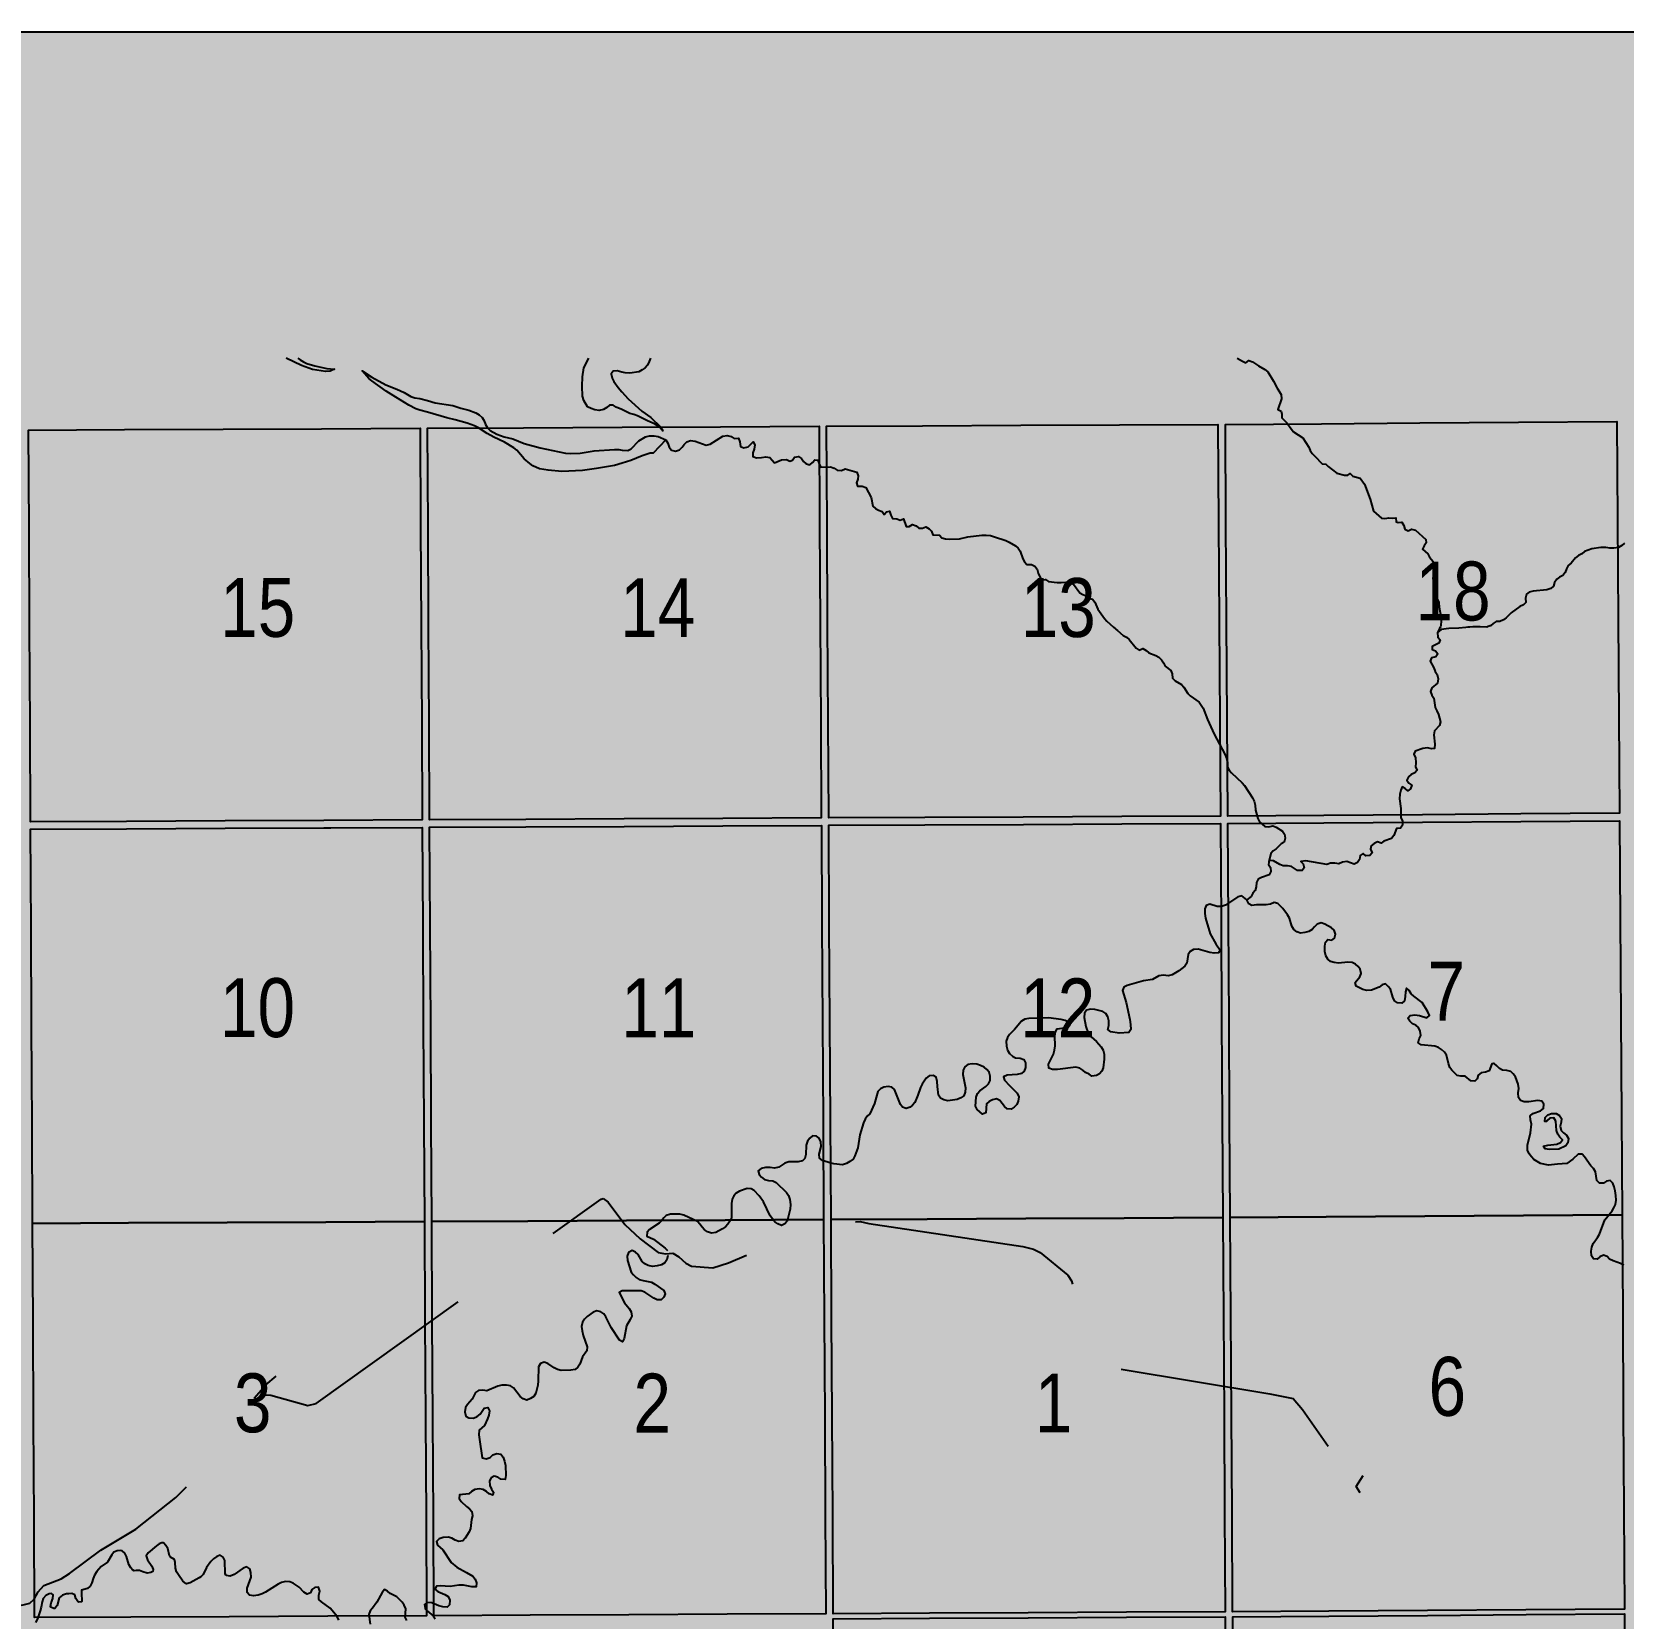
# Model space of a CAD drawing. Extents: x 403018 to 417191, y 6033193 to 6042673.
# Drawn here: x 415498.4 to 415714.5, y 6037591.9 to 6037807.5 of the extents above; entities that cross this region are included whole.
import ezdxf

# ---------------------------------------------------------------- set-up
doc = ezdxf.new("R2010")
doc.units = 0
doc.header["$LTSCALE"] = 5
doc.linetypes.add('DASHED2', pattern=[9.525, 6.35, -3.175])
for name, color, linetype in [('Quarters', 8, 'Continuous'), ('RoadSeg', 57, 'DASHED2'), ('T-WATER', 160, 'Continuous')]:
    doc.layers.add(name, color=color, linetype=linetype)
doc.layers.add('ROUTE-MAP-BACKGROUND-H', color=7, linetype='Continuous', true_color=0xf0ebff)
doc.styles.add('120', font='ARIALN.TTF', dxfattribs={"height": 13})

msp = doc.modelspace()

# ---------------------------------------------------------------- hatches: boundary and pattern name
at = {"layer": 'ROUTE-MAP-BACKGROUND-H'}
h = msp.add_hatch(color=256, dxfattribs=at)
h.dxf.hatch_style = 1
h.paths.add_polyline_path([(412923.423, 6037807.465), (416092.9, 6037807.465), (416092.9, 6035965.758), (412923.423, 6035965.758)])

# ---------------------------------------------------------------- linework, layer by layer
at = {"layer": 'Quarters'}
for points in [[(415605.543, 6037713.708), (415605.619, 6037700.652), (415592.235, 6037700.585), (415578.851, 6037700.517), (415565.467, 6037700.45), (415552.418, 6037700.385), (415552.347, 6037713.441), (415552.275, 6037726.832), (415552.202, 6037740.223), (415552.129, 6037753.614), (415565.174, 6037753.679), (415578.553, 6037753.746), (415591.932, 6037753.814), (415605.312, 6037753.881), (415605.389, 6037740.49), (415605.466, 6037727.099), (415605.543, 6037713.708)], [(415659.743, 6037713.959), (415659.822, 6037700.905), (415646.439, 6037700.842), (415633.055, 6037700.78), (415619.671, 6037700.717), (415606.623, 6037700.656), (415606.548, 6037713.712), (415606.47, 6037727.103), (415606.393, 6037740.494), (415606.316, 6037753.885), (415619.36, 6037753.944), (415632.739, 6037754.004), (415646.118, 6037754.065), (415659.497, 6037754.125), (415659.579, 6037740.736), (415659.661, 6037727.347), (415659.743, 6037713.959)], [(415673.875, 6037701.003), (415660.827, 6037700.912), (415660.747, 6037713.966), (415660.665, 6037727.355), (415660.583, 6037740.743), (415660.501, 6037754.132), (415673.545, 6037754.224), (415686.924, 6037754.318), (415700.302, 6037754.413), (415713.681, 6037754.507), (415713.767, 6037741.118), (415713.854, 6037727.729), (415713.941, 6037714.339), (415714.025, 6037701.285), (415700.642, 6037701.191), (415687.258, 6037701.097), (415673.875, 6037701.003)], [(415551.343, 6037713.436), (415551.414, 6037700.38), (415538.029, 6037700.315), (415524.644, 6037700.251), (415511.259, 6037700.187), (415498.209, 6037700.124), (415498.143, 6037713.179), (415498.076, 6037726.57), (415498.008, 6037739.96), (415497.941, 6037753.35), (415510.986, 6037753.413), (415524.366, 6037753.478), (415537.745, 6037753.543), (415551.125, 6037753.608), (415551.198, 6037740.218), (415551.27, 6037726.827), (415551.343, 6037713.436)], [(415660.074, 6037659.734), (415660.156, 6037646.346), (415646.768, 6037646.281), (415633.379, 6037646.216), (415619.991, 6037646.151), (415606.938, 6037646.088), (415606.86, 6037659.479), (415606.783, 6037672.87), (415606.706, 6037686.261), (415606.629, 6037699.652), (415619.677, 6037699.713), (415633.061, 6037699.775), (415646.445, 6037699.838), (415659.828, 6037699.901), (415659.91, 6037686.512), (415659.992, 6037673.123), (415660.074, 6037659.734)], [(415674.213, 6037646.444), (415661.16, 6037646.353), (415661.078, 6037659.741), (415660.996, 6037673.13), (415660.915, 6037686.519), (415660.833, 6037699.908), (415673.881, 6037699.999), (415687.265, 6037700.093), (415700.648, 6037700.187), (415714.032, 6037700.28), (415714.118, 6037686.891), (415714.205, 6037673.502), (415714.291, 6037660.112), (415714.378, 6037646.723), (415700.99, 6037646.63), (415687.602, 6037646.537), (415674.213, 6037646.444)], [(415551.638, 6037659.203), (415551.71, 6037645.812), (415538.32, 6037645.748), (415524.93, 6037645.685), (415511.54, 6037645.621), (415498.484, 6037645.559), (415498.417, 6037658.949), (415498.349, 6037672.34), (415498.282, 6037685.73), (415498.214, 6037699.12), (415511.264, 6037699.183), (415524.649, 6037699.247), (415538.034, 6037699.311), (415538.989, 6037699.315), (415551.419, 6037699.376), (415551.492, 6037685.985), (415551.565, 6037672.594), (415551.638, 6037659.203)], [(415605.856, 6037659.474), (415605.933, 6037646.083), (415592.545, 6037646.016), (415579.157, 6037645.949), (415565.768, 6037645.882), (415552.715, 6037645.817), (415552.642, 6037659.208), (415552.569, 6037672.599), (415552.496, 6037685.99), (415552.424, 6037699.381), (415565.473, 6037699.446), (415578.857, 6037699.513), (415592.241, 6037699.58), (415605.624, 6037699.647), (415605.702, 6037686.256), (415605.779, 6037672.865), (415605.856, 6037659.474)], [(415551.928, 6037605.64), (415552.001, 6037592.249), (415538.606, 6037592.186), (415525.21, 6037592.123), (415511.815, 6037592.06), (415498.754, 6037591.998), (415498.687, 6037605.389), (415498.619, 6037618.779), (415498.552, 6037632.169), (415498.484, 6037645.559), (415511.54, 6037645.621), (415524.93, 6037645.685), (415538.32, 6037645.748), (415551.71, 6037645.812), (415551.783, 6037632.421), (415551.856, 6037619.03), (415551.928, 6037605.64)], [(415606.165, 6037605.911), (415606.242, 6037592.52), (415592.849, 6037592.453), (415579.456, 6037592.386), (415566.063, 6037592.319), (415553.005, 6037592.254), (415552.933, 6037605.645), (415552.86, 6037619.035), (415552.787, 6037632.426), (415552.715, 6037645.817), (415565.768, 6037645.882), (415579.157, 6037645.949), (415592.545, 6037646.016), (415605.933, 6037646.083), (415606.011, 6037632.692), (415606.088, 6037619.302), (415606.165, 6037605.911)], [(415660.401, 6037606.18), (415660.483, 6037592.791), (415647.09, 6037592.724), (415633.697, 6037592.657), (415620.304, 6037592.59), (415607.246, 6037592.525), (415607.169, 6037605.916), (415607.092, 6037619.306), (415607.015, 6037632.697), (415606.938, 6037646.088), (415619.991, 6037646.151), (415633.379, 6037646.216), (415646.768, 6037646.281), (415660.156, 6037646.346), (415660.238, 6037632.957), (415660.32, 6037619.568), (415660.401, 6037606.18)], [(415674.546, 6037592.888), (415661.487, 6037592.798), (415661.406, 6037606.187), (415661.324, 6037619.575), (415661.242, 6037632.964), (415661.16, 6037646.353), (415674.213, 6037646.444), (415687.602, 6037646.537), (415700.99, 6037646.63), (415714.378, 6037646.723), (415714.465, 6037633.334), (415714.551, 6037619.944), (415714.638, 6037606.555), (415714.725, 6037593.166), (415701.332, 6037593.073), (415687.939, 6037592.981), (415674.546, 6037592.888)], [(415660.733, 6037551.945), (415660.816, 6037538.553), (415647.418, 6037538.489), (415634.02, 6037538.425), (415620.622, 6037538.361), (415607.559, 6037538.299), (415607.482, 6037551.687), (415607.404, 6037565.076), (415607.327, 6037578.465), (415607.25, 6037591.855), (415620.308, 6037591.92), (415633.701, 6037591.987), (415647.094, 6037592.054), (415660.487, 6037592.121), (415660.569, 6037578.729), (415660.651, 6037565.336), (415660.733, 6037551.945)], [(415674.883, 6037538.651), (415661.82, 6037538.56), (415661.738, 6037551.952), (415661.655, 6037565.343), (415661.573, 6037578.736), (415661.492, 6037592.128), (415674.55, 6037592.219), (415687.943, 6037592.311), (415701.336, 6037592.404), (415714.729, 6037592.496), (415714.816, 6037579.104), (415714.902, 6037565.713), (415714.989, 6037552.322), (415715.076, 6037538.931), (415701.678, 6037538.838), (415688.281, 6037538.744), (415674.883, 6037538.651)]]:
    msp.add_lwpolyline(points, close=True, dxfattribs=at)
at = {"layer": 'RoadSeg', "flags": 128}
for points in [[(415422.24, 6037518.628), (415418.077, 6037523.89), (415413.881, 6037529.651), (415413.282, 6037530.284), (415412.593, 6037530.922), (415411.36, 6037531.243), (415415.713, 6037534.546), (415419.309, 6037537.077), (415436.459, 6037549.198), (415436.992, 6037549.731), (415437.458, 6037550.596), (415437.591, 6037552.095), (415437.424, 6037554.826), (415437.891, 6037556.79), (415438.257, 6037557.357), (415438.79, 6037557.789), (415440.355, 6037558.422), (415440.988, 6037558.688), (415443.185, 6037559.454), (415445.316, 6037560.42), (415449.512, 6037563.717), (415452.842, 6037565.349), (415453.608, 6037566.048), (415456.938, 6037569.911), (415457.604, 6037571.342), (415458.803, 6037575.605), (415458.969, 6037578.602), (415459.069, 6037580.833), (415459.402, 6037582.465), (415460.768, 6037586.094), (415462.399, 6037591.655), (415462.857, 6037592.368), (415463.731, 6037593.387), (415469.459, 6037597.849), (415472.656, 6037601.712), (415474.421, 6037602.644), (415478.383, 6037603.177), (415481.147, 6037604.043), (415482.146, 6037604.143), (415483.678, 6037603.71), (415485.11, 6037602.544), (415486.608, 6037602.378), (415488.307, 6037602.511), (415489.506, 6037602.245), (415491.703, 6037601.079), (415492.636, 6037600.18), (415493.868, 6037598.415), (415494.134, 6037597.683), (415494.234, 6037595.652), (415494.434, 6037594.852), (415495.2, 6037594.153), (415496.232, 6037593.787), (415497.031, 6037593.687), (415498.097, 6037593.953), (415498.696, 6037594.486), (415499.263, 6037595.485), (415500.028, 6037596.384), (415502.393, 6037597.283), (415503.525, 6037597.983), (415507.754, 6037601.179), (415512.516, 6037604.01), (415517.944, 6037608.339), (415520.241, 6037610.603), (415522.806, 6037614.899), (415528.6, 6037621.825), (415530.132, 6037622.258), (415530.831, 6037622.225), (415535.859, 6037620.826), (415537.025, 6037621.093), (415575.719, 6037648.865), (415575.986, 6037648.931), (415576.685, 6037648.465), (415578.949, 6037645.402), (415581.014, 6037643.47), (415583.478, 6037641.606), (415584.477, 6037641.439), (415585.443, 6037641.505), (415586.275, 6037641.039), (415587.241, 6037640.14), (415587.974, 6037639.774), (415590.904, 6037639.541), (415593.035, 6037640.207), (415605.689, 6037645.801), (415606.688, 6037646.101), (415607.654, 6037646.167), (415610.185, 6037645.768), (415610.884, 6037645.834), (415612.083, 6037645.535), (415632.995, 6037642.438), (415634.46, 6037642.072), (415635.36, 6037641.605), (415639.122, 6037638.508), (415639.622, 6037637.742), (415639.822, 6037636.81), (415640.421, 6037629.517), (415640.787, 6037627.686), (415641.32, 6037626.787), (415641.953, 6037626.52), (415644.017, 6037626.121), (415666.528, 6037622.425), (415669.692, 6037621.759), (415670.99, 6037620.26), (415678.283, 6037609.804)], [(415528.6, 6037621.825), (415530.165, 6037623.623), (415531.564, 6037624.789)], [(415678.816, 6037608.972), (415678.283, 6037609.804), (415679.216, 6037611.303)]]:
    msp.add_lwpolyline(points, dxfattribs=at)
at = {"layer": 'ROUTE-MAP-BACKGROUND-H'}
msp.add_lwpolyline([(412923.423, 6037807.465), (416092.9, 6037807.465), (416092.9, 6035965.758), (412923.423, 6035965.758)], close=True, dxfattribs=at)
at = {"layer": 'T-WATER'}
for points in [[(415534.503, 6037763.122), (415534.839, 6037762.884), (415535.297, 6037762.623), (415535.756, 6037762.41), (415536.806, 6037762.082), (415538.442, 6037761.716), (415539.491, 6037761.651), (415539.097, 6037761.441), (415538.922, 6037761.342), (415538.273, 6037761.295), (415536.514, 6037761.581), (415535.011, 6037762.108), (415532.921, 6037763.122)], [(415582.4, 6037763.122), (415582.244, 6037762.657), (415582.021, 6037762.191), (415581.706, 6037761.809), (415581.305, 6037761.517), (415580.826, 6037761.272), (415579.592, 6037761.09), (415578.966, 6037761.129), (415578.511, 6037761.243), (415577.885, 6037761.401), (415577.347, 6037761.36), (415577.064, 6037760.973), (415577.206, 6037760.41), (415577.454, 6037759.972), (415578.019, 6037759.137), (415578.526, 6037758.551), (415579.374, 6037757.586), (415581.229, 6037755.94), (415582.443, 6037755.046), (415583.795, 6037753.773), (415584.114, 6037753.272), (415583.607, 6037753.772), (415582.982, 6037754.19), (415582.006, 6037754.608), (415580.67, 6037755.299), (415580.164, 6037755.484), (415579.608, 6037755.608), (415578.54, 6037756.137), (415577.764, 6037756.488), (415577.344, 6037756.749), (415576.856, 6037756.735), (415576.486, 6037756.426), (415576.045, 6037756.152), (415575.457, 6037756.026), (415574.876, 6037756.117), (415574.345, 6037756.268), (415573.883, 6037756.513), (415573.365, 6037757.37), (415573.206, 6037757.945), (415573.154, 6037759.301), (415573.183, 6037760.59), (415573.353, 6037761.79), (415574.048, 6037763.122)], [(415662.087, 6037763.122), (415662.839, 6037762.7), (415663.293, 6037762.512), (415663.679, 6037762.812), (415664.196, 6037762.638), (415665.017, 6037762.064), (415665.871, 6037761.569), (415666.257, 6037761.264), (415667.037, 6037759.998), (415667.514, 6037759.037), (415668.07, 6037758.198), (415668.142, 6037757.601), (415667.647, 6037756.145), (415668.096, 6037755.923), (415668.172, 6037755.493), (415668.175, 6037755.004), (415668.849, 6037754.339), (415669.429, 6037753.514), (415669.758, 6037753.136), (415671.004, 6037752.286), (415671.849, 6037751.051), (415672.039, 6037750.576), (415672.309, 6037750.149), (415672.649, 6037749.796), (415673.662, 6037748.748), (415674.127, 6037748.739), (415674.441, 6037748.383), (415675.648, 6037747.505), (415676.69, 6037747.213), (415677.13, 6037747.223), (415677.455, 6037747.459), (415677.797, 6037747.09), (415678.826, 6037746.81), (415679.382, 6037745.987), (415680.155, 6037743.962), (415680.616, 6037742.345), (415680.974, 6037742.011), (415681.715, 6037741.393), (415682.16, 6037741.344), (415682.686, 6037741.448), (415683.233, 6037741.398), (415683.673, 6037741.446), (415683.697, 6037740.881), (415683.992, 6037740.775), (415684.463, 6037740.859), (415684.718, 6037740.403), (415684.895, 6037739.872), (415685.306, 6037739.648), (415685.785, 6037739.874), (415686.305, 6037739.738), (415687.718, 6037738.508), (415687.774, 6037738.023), (415687.495, 6037737.638), (415687.286, 6037737.191), (415688.015, 6037736.541), (415688.205, 6037736.066), (415688.516, 6037735.77), (415688.807, 6037735.368), (415688.91, 6037734.789), (415688.916, 6037734.144), (415688.675, 6037733.203), (415688.998, 6037732.827), (415689.255, 6037732.426), (415688.977, 6037732.021), (415688.993, 6037731.458), (415689.082, 6037730.841), (415689.511, 6037729.922), (415689.537, 6037729.273), (415689.746, 6037728.06), (415689.79, 6037727.424), (415689.762, 6037726.796), (415689.709, 6037726.614), (415689.671, 6037726.537)], [(415584.505, 6037752.049), (415584.78, 6037751.554), (415584.964, 6037751.027), (415585.269, 6037750.627), (415585.814, 6037750.495), (415586.338, 6037750.663), (415586.717, 6037751.015), (415586.993, 6037751.407), (415587.367, 6037751.736), (415587.863, 6037751.947), (415588.482, 6037751.864), (415589.961, 6037751.31), (415590.518, 6037751.458), (415592.228, 6037752.535), (415592.844, 6037752.624), (415593.384, 6037752.471), (415593.805, 6037752.21), (415594.362, 6037752.252), (415594.536, 6037751.736), (415594.662, 6037751.138), (415595.116, 6037750.938), (415595.665, 6037751.098), (415596.38, 6037751.775), (415596.579, 6037751.354), (415596.498, 6037750.768), (415596.311, 6037750.278), (415596.298, 6037749.743), (415596.8, 6037749.576), (415597.477, 6037749.62), (415598.076, 6037749.736), (415598.633, 6037749.634), (415599.262, 6037748.907), (415600.23, 6037749.324), (415600.885, 6037749.367), (415601.337, 6037749.135), (415601.708, 6037749.272), (415601.966, 6037749.685), (415602.518, 6037749.763), (415602.913, 6037749.477), (415603.218, 6037749.102), (415603.567, 6037748.783), (415604.04, 6037748.612), (415604.426, 6037748.934), (415604.757, 6037749.311), (415605.14, 6037749.268), (415605.318, 6037748.747), (415605.551, 6037748.298), (415606.889, 6037748.363), (415607.369, 6037748.177), (415607.782, 6037747.918), (415608.375, 6037747.882), (415608.874, 6037748.073), (415610.426, 6037747.656), (415610.611, 6037747.153), (415610.585, 6037746.671), (415610.403, 6037746.17), (415610.515, 6037745.717), (415611.171, 6037745.738), (415611.656, 6037745.564), (415612.374, 6037744.181), (415612.603, 6037743.007), (415612.973, 6037742.706), (415613.401, 6037742.467), (415613.878, 6037742.295), (415614.154, 6037741.904), (415614.465, 6037742.264), (415614.866, 6037742.316), (415615.063, 6037741.796), (415615.311, 6037741.358), (415615.86, 6037741.305), (415616.334, 6037741.115), (415616.772, 6037741.281), (415617.145, 6037740.243), (415617.556, 6037740.269), (415617.986, 6037740.507), (415618.493, 6037740.335), (415618.867, 6037740.023), (415619.345, 6037740.043), (415619.825, 6037740.201), (415620.26, 6037739.957), (415620.591, 6037739.623), (415620.767, 6037739.102), (415621.66, 6037739.097), (415621.977, 6037738.732), (415622.468, 6037738.569), (415623.077, 6037738.515), (415624.402, 6037738.558), (415625.506, 6037738.867), (415627.405, 6037739.081), (415628.016, 6037739.062), (415628.615, 6037739.012), (415629.153, 6037738.861), (415630.681, 6037738.351), (415631.148, 6037738.132), (415632.001, 6037737.619), (415632.363, 6037737.298), (415632.631, 6037736.898), (415632.971, 6037735.866), (415633.227, 6037735.44), (415633.543, 6037735.086), (415634.177, 6037735.071), (415634.639, 6037734.87), (415634.921, 6037734.446), (415635.059, 6037733.889), (415635.541, 6037732.968), (415636.058, 6037733.044), (415636.455, 6037732.766), (415637.656, 6037732.646), (415638.193, 6037732.621), (415638.789, 6037732.675), (415639.399, 6037732.623), (415639.865, 6037732.431), (415640.745, 6037731.254), (415641.127, 6037731.005), (415641.59, 6037730.812), (415641.96, 6037730.528), (415642.445, 6037730.362), (415642.754, 6037729.979), (415643.181, 6037729.022), (415644.069, 6037727.773), (415644.388, 6037727.397), (415645.317, 6037726.575), (415645.583, 6037726.34), (415645.669, 6037726.267)], [(415714.731, 6037737.983), (415714.365, 6037737.659), (415713.911, 6037737.403), (415713.274, 6037737.329), (415712.735, 6037737.314), (415712.163, 6037737.416), (415711.501, 6037737.395), (415710.286, 6037737.233), (415709.285, 6037736.853), (415708.92, 6037736.545), (415708.478, 6037736.315), (415708.063, 6037736.013), (415707.461, 6037735.275), (415707.081, 6037734.937), (415706.832, 6037734.515), (415706.645, 6037733.993), (415706.345, 6037733.611), (415705.877, 6037733.377), (415705.502, 6037733.075), (415705.213, 6037732.666), (415705.084, 6037732.128), (415704.69, 6037731.841), (415704.175, 6037731.669), (415702.291, 6037731.474), (415701.784, 6037731.311), (415701.38, 6037731.047), (415701.243, 6037730.513), (415701.312, 6037729.948), (415701.002, 6037729.593), (415700.494, 6037729.396), (415699.324, 6037728.537), (415698.65, 6037727.844), (415698.271, 6037727.55), (415697.784, 6037727.36), (415697.503, 6037727.353), (415697.277, 6037727.358), (415696.87, 6037727.093), (415696.526, 6037726.768), (415696.445, 6037726.741), (415696.178, 6037726.655), (415695.992, 6037726.595), (415695.098, 6037726.612), (415694.092, 6037726.631), (415693.696, 6037726.589), (415693.429, 6037726.561)], [(415645.669, 6037726.267), (415645.85, 6037726.111), (415646.62, 6037725.451), (415647.05, 6037725.217), (415647.422, 6037724.905), (415648.385, 6037723.706), (415648.807, 6037723.465), (415649.29, 6037723.656), (415649.739, 6037723.416), (415650.094, 6037723.085), (415651.056, 6037722.741), (415651.473, 6037722.492), (415651.828, 6037722.15), (415652.099, 6037721.747), (415652.304, 6037721.293), (415653.071, 6037720.687), (415653.285, 6037720.217), (415653.336, 6037719.637), (415653.66, 6037719.279), (415654.531, 6037718.774), (415654.853, 6037718.412), (415655.407, 6037717.583), (415655.732, 6037717.263), (415656.92, 6037716.4), (415657.225, 6037715.993), (415657.475, 6037715.559), (415658.061, 6037714.013), (415658.966, 6037712.015), (415660.434, 6037709.298), (415660.646, 6037708.784), (415660.786, 6037708.182), (415660.769, 6037707.569), (415661.035, 6037707.136), (415661.352, 6037706.761), (415662.799, 6037705.415), (415663.11, 6037705.04), (415664.186, 6037703.391), (415664.411, 6037702.938), (415664.543, 6037702.378), (415664.608, 6037701.726), (415664.891, 6037700.563), (415665.125, 6037700.119), (415665.851, 6037699.495), (415666.418, 6037699.455), (415666.933, 6037699.601), (415667.382, 6037699.383), (415668.242, 6037698.854), (415668.515, 6037698.437), (415668.643, 6037697.885), (415668.496, 6037697.375), (415668.07, 6037697.124), (415667.393, 6037696.459), (415666.97, 6037696.206), (415666.664, 6037695.844), (415666.438, 6037694.858)], [(415689.318, 6037725.829), (415689.36, 6037725.196), (415689.68, 6037724.834), (415689.501, 6037724.408), (415688.571, 6037723.957), (415688.584, 6037723.543), (415689.059, 6037723.337), (415689.361, 6037722.94), (415689.09, 6037722.522), (415688.495, 6037722.406), (415688.305, 6037721.962), (415688.805, 6037721.058), (415688.994, 6037720.535), (415689.278, 6037720.133), (415689.391, 6037719.56), (415689.292, 6037718.987), (415688.539, 6037718.344), (415688.362, 6037717.847), (415688.55, 6037717.324), (415688.821, 6037716.915), (415688.982, 6037715.664), (415689.243, 6037715.225), (415689.436, 6037714.724), (415689.728, 6037713.696), (415689.564, 6037713.217), (415688.902, 6037712.485), (415688.793, 6037711.943), (415688.968, 6037710.687), (415688.898, 6037710.096), (415688.484, 6037710.048), (415687.951, 6037710.163), (415687.304, 6037710.108), (415686.284, 6037709.721), (415686.098, 6037709.321), (415686.31, 6037708.837), (415686.372, 6037708.176), (415686.322, 6037707.575), (415686.538, 6037707.129), (415686.224, 6037706.783), (415685.755, 6037706.539), (415685.379, 6037706.222), (415685.155, 6037705.774), (415685.429, 6037705.376), (415685.822, 6037705.091), (415685.656, 6037704.606), (415685.268, 6037704.325), (415684.904, 6037704.633), (415684.52, 6037704.87), (415684.317, 6037704.411), (415684.176, 6037703.875), (415684.167, 6037703.252), (415684.324, 6037701.959), (415684.324, 6037700.688), (415684.576, 6037700.256), (415684.567, 6037699.673), (415684.304, 6037699.279), (415683.75, 6037699.205), (415683.373, 6037698.25), (415683.058, 6037697.859), (415682.021, 6037697.519), (415681.646, 6037697.234), (415681.168, 6037697.4), (415680.692, 6037697.186), (415680.299, 6037696.882), (415680.216, 6037696.389), (415680.451, 6037695.925), (415680.121, 6037695.558), (415679.595, 6037695.509), (415679.221, 6037695.827), (415678.813, 6037695.572), (415678.701, 6037695.026), (415678.437, 6037694.612), (415677.985, 6037694.373), (415676.976, 6037694.723), (415676.412, 6037694.63), (415675.919, 6037694.411), (415675.35, 6037694.493), (415674.788, 6037694.493), (415674.265, 6037694.328), (415671.42, 6037694.814), (415670.767, 6037694.739), (415671.076, 6037694.438), (415671.223, 6037693.897), (415670.943, 6037693.501), (415670.313, 6037693.525), (415669.499, 6037694.071), (415668.936, 6037694.132), (415668.349, 6037694.127), (415667.881, 6037694.33), (415667.052, 6037694.836), (415666.438, 6037694.858)], [(415693.429, 6037726.561), (415693.163, 6037726.533), (415692.207, 6037726.432), (415690.867, 6037726.391), (415689.816, 6037726.255), (415689.318, 6037725.829)], [(415689.671, 6037726.537), (415689.606, 6037726.407), (415689.547, 6037726.287), (415689.534, 6037726.276), (415689.318, 6037725.829)], [(415666.438, 6037694.858), (415666.426, 6037694.752), (415666.408, 6037694.592), (415666.378, 6037694.322), (415666.645, 6037693.911), (415666.694, 6037693.357), (415666.461, 6037692.903), (415665.401, 6037692.569), (415664.933, 6037692.348), (415664.722, 6037691.899), (415664.703, 6037691.273), (415664.54, 6037690.782), (415664.236, 6037690.411), (415663.983, 6037689.986), (415663.397, 6037689.537)], [(415663.397, 6037689.537), (415662.72, 6037690.092), (415662.174, 6037689.931), (415660.508, 6037688.818), (415659.984, 6037688.623), (415659.39, 6037688.6), (415658.397, 6037688.96), (415657.904, 6037688.775), (415657.72, 6037688.289), (415657.694, 6037687.657), (415657.783, 6037687.047), (415658.433, 6037684.894), (415659.194, 6037683.539), (415659.783, 6037682.708), (415659.559, 6037682.306), (415658.962, 6037682.266), (415658.39, 6037682.373), (415656.806, 6037682.816), (415656.18, 6037682.763), (415655.737, 6037682.496), (415655.463, 6037682.094), (415655.272, 6037680.919), (415654.976, 6037680.506), (415654.179, 6037679.883), (415653.275, 6037679.354), (415652.715, 6037679.221), (415652.108, 6037679.275), (415651.482, 6037679.223), (415650.591, 6037678.706), (415649.374, 6037678.533), (415647.154, 6037677.887), (415646.7, 6037677.656), (415646.537, 6037677.189), (415647.004, 6037675.577), (415647.534, 6037673.249), (415647.629, 6037672.597), (415647.661, 6037671.914), (415647.406, 6037671.485), (415646.079, 6037671.404), (415644.937, 6037671.613), (415644.556, 6037671.912), (415644.656, 6037672.472), (415644.68, 6037673.076), (415644.546, 6037673.634), (415644.275, 6037674.08), (415643.855, 6037674.357), (415642.774, 6037674.635), (415642.18, 6037674.684), (415641.648, 6037674.519), (415641.365, 6037674.11), (415641.332, 6037673.53), (415641.531, 6037672.313), (415641.718, 6037671.78), (415642.281, 6037670.931), (415642.99, 6037670.28), (415643.648, 6037669.543), (415643.895, 6037669.09), (415644.045, 6037668.536), (415644.041, 6037667.895), (415643.902, 6037666.723), (415643.715, 6037666.251), (415643.407, 6037665.893), (415642.978, 6037665.637), (415642.351, 6037665.59), (415641.986, 6037665.848), (415641.509, 6037666.048), (415641.133, 6037666.377), (415640.715, 6037666.648), (415640.189, 6037666.79), (415637.687, 6037666.458), (415637.036, 6037666.463), (415636.509, 6037666.633), (415636.456, 6037667.177), (415637.157, 6037668.554), (415637.303, 6037669.093), (415637.389, 6037669.692), (415637.347, 6037671.005), (415637.42, 6037671.58), (415637.664, 6037672.012), (415638.942, 6037672.165), (415639.354, 6037672.45), (415639.199, 6037672.91), (415638.742, 6037673.117), (415638.209, 6037673.251), (415636.485, 6037673.48), (415633.806, 6037673.42), (415633.244, 6037673.291), (415632.788, 6037673.042), (415631.874, 6037671.911), (415631.18, 6037671.216), (415630.89, 6037670.817), (415630.743, 6037670.307), (415630.765, 6037669.631), (415630.913, 6037669.082), (415631.198, 6037668.668), (415631.567, 6037668.302), (415632.004, 6037668.046), (415632.628, 6037668.021), (415633.125, 6037667.852), (415633.374, 6037667.386), (415633.351, 6037666.733), (415633.192, 6037666.24), (415632.814, 6037665.911), (415632.215, 6037665.799), (415630.856, 6037665.718), (415630.387, 6037665.494), (415630.517, 6037665.045), (415631.162, 6037664.32), (415632.236, 6037663.269), (415632.445, 6037662.783), (415632.374, 6037662.191), (415632.176, 6037661.715), (415631.824, 6037661.347), (415631.399, 6037661.075), (415630.857, 6037661.116), (415630.487, 6037661.466), (415629.856, 6037662.267), (415629.434, 6037662.504), (415628.867, 6037662.349), (415628.41, 6037662.124), (415628.035, 6037661.823), (415627.965, 6037660.584), (415627.521, 6037660.406), (415626.794, 6037661.06), (415626.541, 6037661.501), (415626.642, 6037662.724), (415626.812, 6037663.215), (415627.144, 6037663.564), (415627.983, 6037664.162), (415628.338, 6037664.507), (415628.567, 6037664.975), (415628.575, 6037665.572), (415628.397, 6037666.093), (415628.118, 6037666.497), (415627.726, 6037666.8), (415627.254, 6037667.037), (415626.726, 6037667.196), (415626.13, 6037667.252), (415625.515, 6037667.143), (415625.132, 6037666.84), (415624.87, 6037666.402), (415624.848, 6037665.795), (415625.217, 6037663.987), (415625.168, 6037663.376), (415624.958, 6037662.901), (415624.556, 6037662.605), (415624.08, 6037662.399), (415622.817, 6037662.237), (415622.255, 6037662.353), (415621.83, 6037662.588), (415621.54, 6037662.99), (415621.379, 6037664.155), (415621.341, 6037664.845), (415621.202, 6037665.411), (415620.8, 6037665.679), (415620.256, 6037665.628), (415619.881, 6037665.293), (415619.313, 6037664.473), (415619.095, 6037664.034), (415618.74, 6037662.977), (415618.301, 6037661.998), (415618.026, 6037661.642), (415617.667, 6037661.34), (415617.155, 6037661.18), (415616.634, 6037661.336), (415616.354, 6037661.724), (415615.576, 6037663.759), (415615.196, 6037664.056), (415614.694, 6037664.175), (415614.092, 6037664.075), (415613.64, 6037663.836), (415613.309, 6037663.487), (415612.862, 6037661.863), (415612.207, 6037660.471), (415611.85, 6037660.132), (415611.555, 6037659.741), (415611.334, 6037659.237), (415610.841, 6037657.589), (415610.588, 6037655.811), (415610.189, 6037654.74), (415609.928, 6037654.272), (415609.514, 6037653.955), (415609.044, 6037653.699), (415608.5, 6037653.542), (415607.304, 6037653.668), (415606.755, 6037653.794), (415605.772, 6037654.127), (415605.363, 6037654.415), (415605.309, 6037654.977), (415605.593, 6037656.008), (415605.543, 6037656.638), (415605.331, 6037657.128), (415604.961, 6037657.428), (415604.43, 6037657.441), (415604.046, 6037657.123), (415603.736, 6037656.743), (415603.567, 6037656.216), (415603.513, 6037654.941), (415603.386, 6037654.394), (415603.049, 6037654.058), (415602.495, 6037653.924), (415601.19, 6037653.923), (415600.674, 6037653.753), (415599.865, 6037653.192), (415599.278, 6037653.084), (415598.688, 6037653.156), (415598.023, 6037653.161), (415597.445, 6037653.028), (415597.044, 6037652.723), (415597.198, 6037652.205), (415597.511, 6037651.838), (415597.902, 6037651.537), (415598.427, 6037651.378), (415599.048, 6037651.327), (415599.484, 6037651.102), (415600.882, 6037649.775), (415601.183, 6037649.348), (415601.365, 6037648.791), (415601.422, 6037648.113), (415601.385, 6037647.492), (415600.98, 6037645.875), (415600.682, 6037645.501), (415600.212, 6037645.297), (415599.72, 6037645.483), (415599.299, 6037645.772), (415598.689, 6037646.588), (415598.198, 6037647.522), (415597.772, 6037648.512), (415597.165, 6037649.318), (415596.509, 6037650.012), (415596.113, 6037650.26), (415595.542, 6037650.306), (415594.493, 6037649.949), (415594.059, 6037649.689), (415593.716, 6037649.317), (415593.492, 6037648.865), (415593.412, 6037648.269), (415593.401, 6037646.336), (415593.211, 6037645.848), (415592.935, 6037645.458), (415592.592, 6037645.115), (415592.198, 6037644.825), (415591.304, 6037644.317), (415590.711, 6037644.259), (415590.164, 6037644.414), (415589.774, 6037644.701), (415589.438, 6037645.044), (415589.138, 6037645.473), (415588.792, 6037645.8), (415586.927, 6037646.692), (415586.408, 6037646.818), (415585.777, 6037646.834), (415585.118, 6037646.805), (415584.56, 6037646.657), (415584.221, 6037646.323), (415583.936, 6037645.901), (415583.576, 6037645.574), (415582.268, 6037644.744), (415581.956, 6037644.354), (415581.901, 6037643.842), (415582.825, 6037643.418), (415584.401, 6037642.216), (415584.709, 6037641.885)], [(415701.533, 6037655.775), (415701.519, 6037656.182), (415701.933, 6037657.859), (415702.091, 6037659.065), (415701.948, 6037659.629), (415701.919, 6037660.168), (415702.271, 6037660.498), (415703.293, 6037660.877), (415703.688, 6037661.195), (415703.756, 6037661.76), (415703.493, 6037662.172), (415702.94, 6037662.281), (415701.697, 6037662.094), (415701.079, 6037662.076), (415700.596, 6037662.282), (415700.317, 6037662.687), (415700.286, 6037663.285), (415700.352, 6037663.884), (415700.258, 6037664.474), (415699.899, 6037665.474), (415699.608, 6037665.893), (415699.255, 6037666.211), (415698.737, 6037666.356), (415698.154, 6037666.393), (415697.732, 6037666.632), (415697.387, 6037666.982), (415697.012, 6037667.288), (415696.907, 6037667.308), (415696.708, 6037667.256), (415696.336, 6037666.294), (415695.852, 6037666.09), (415695.237, 6037666.019), (415694.857, 6037665.72), (415694.704, 6037665.221), (415694.379, 6037664.879), (415693.833, 6037664.941), (415693.082, 6037665.586), (415692.498, 6037665.585), (415691.973, 6037665.665), (415691.277, 6037666.362), (415690.984, 6037666.754), (415690.805, 6037667.284), (415690.535, 6037668.431), (415690.242, 6037668.833), (415689.872, 6037669.188), (415689.466, 6037669.466), (415688.968, 6037669.662), (415687.112, 6037669.808), (415686.69, 6037670.085), (415686.807, 6037670.628), (415687.028, 6037671.099), (415686.949, 6037671.704), (415686.739, 6037672.174), (415686.369, 6037672.486), (415685.895, 6037672.684), (415685.537, 6037673.03), (415685.287, 6037673.468), (415685.613, 6037673.823), (415686.25, 6037673.899), (415686.853, 6037673.811), (415687.861, 6037673.478), (415688.235, 6037673.801), (415688.019, 6037674.31), (415687.228, 6037675.566), (415686.084, 6037676.417), (415685.732, 6037676.77), (415685.456, 6037677.196), (415685.12, 6037677.538), (415684.948, 6037677.023), (415684.935, 6037676.373), (415684.822, 6037675.785), (415684.466, 6037675.465), (415683.89, 6037675.526), (415683.467, 6037675.817), (415683.239, 6037676.3), (415682.922, 6037677.377), (415682.623, 6037677.758), (415682.259, 6037678.105), (415681.804, 6037677.965), (415681.404, 6037677.679), (415680.361, 6037677.27), (415679.708, 6037677.202), (415679.158, 6037677.35), (415678.25, 6037677.805), (415678.11, 6037678.296), (415678.744, 6037679.049), (415678.937, 6037679.519), (415678.807, 6037680.085), (415678.524, 6037680.485), (415678.158, 6037680.801), (415677.706, 6037680.996), (415677.132, 6037681.066), (415675.881, 6037680.933), (415675.298, 6037680.992), (415674.801, 6037681.161), (415674.399, 6037681.459), (415674.147, 6037681.935), (415674.027, 6037682.529), (415674.007, 6037683.213), (415674.086, 6037683.783), (415674.412, 6037684.144), (415674.95, 6037684.039), (415675.34, 6037684.327), (415675.467, 6037684.86), (415675.299, 6037685.416), (415674.927, 6037685.741), (415674.009, 6037686.232), (415673.509, 6037686.389), (415672.963, 6037686.217), (415672.627, 6037685.84), (415672.285, 6037685.482), (415671.853, 6037685.244), (415671.312, 6037685.087), (415670.699, 6037685.01), (415670.197, 6037685.175), (415669.811, 6037685.506), (415669.531, 6037685.958), (415669.189, 6037687.026), (415668.934, 6037687.502), (415668.32, 6037688.338), (415667.617, 6037689.021), (415667.119, 6037689.162), (415666.638, 6037688.95), (415666.056, 6037688.855), (415664.75, 6037688.827), (415664.101, 6037688.75), (415663.668, 6037688.985), (415663.397, 6037689.537)], [(415714.638, 6037639.897), (415714.169, 6037640.121), (415713.153, 6037640.47), (415712.677, 6037640.71), (415712.339, 6037641.074), (415711.843, 6037641.244), (415711.378, 6037641.032), (415710.986, 6037640.708), (415710.507, 6037640.738), (415710.252, 6037641.172), (415710.17, 6037641.786), (415710.287, 6037642.348), (415710.471, 6037642.829), (415711.047, 6037643.628), (415711.303, 6037644.101), (415712.063, 6037646.033), (415713.031, 6037647.249), (415713.284, 6037647.661), (415713.494, 6037648.138), (415713.595, 6037648.7), (415713.542, 6037649.339), (415713.458, 6037649.975), (415713.308, 6037650.547), (415713.112, 6037651.025), (415712.775, 6037651.372), (415712.278, 6037651.306), (415711.856, 6037651.045), (415711.317, 6037651.036), (415710.967, 6037651.378), (415710.759, 6037652.578), (415710.49, 6037653.018), (415710.15, 6037653.368), (415709.264, 6037654.587), (415708.94, 6037654.956), (415708.44, 6037654.967), (415707.715, 6037654.289), (415706.899, 6037653.694), (415705.593, 6037653.626), (415704.385, 6037653.48), (415703.28, 6037653.716), (415702.414, 6037654.263), (415702.067, 6037654.618), (415701.756, 6037655.034), (415701.542, 6037655.513), (415701.533, 6037655.775)], [(415584.778, 6037641.22), (415584.654, 6037640.612), (415584.358, 6037640.202), (415583.907, 6037639.951), (415583.345, 6037639.781), (415582.675, 6037639.717), (415582.106, 6037639.847), (415581.66, 6037640.085), (415581.27, 6037640.397), (415580.761, 6037641.321), (415580.395, 6037641.677), (415579.909, 6037641.862), (415579.425, 6037641.618), (415579.228, 6037641.111), (415579.287, 6037640.534), (415579.799, 6037638.94), (415580.095, 6037638.553), (415580.475, 6037638.207), (415580.9, 6037637.944), (415581.403, 6037637.79), (415582.538, 6037637.584), (415583.003, 6037637.328), (415584.22, 6037636.462), (415584.431, 6037636.004), (415584.232, 6037635.54), (415583.878, 6037635.189), (415583.305, 6037635.181), (415582.874, 6037635.411), (415581.629, 6037636.227), (415581.131, 6037636.379), (415578.575, 6037636.418), (415578.161, 6037636.159), (415578.909, 6037634.787), (415579.54, 6037633.992), (415579.806, 6037633.541), (415579.898, 6037632.963), (415579.677, 6037632.496), (415579.163, 6037631.655), (415578.864, 6037629.909), (415578.611, 6037629.475), (415578.196, 6037629.689), (415577.055, 6037631.441), (415576.337, 6037632.862), (415576.072, 6037633.279), (415575.681, 6037633.564), (415575.148, 6037633.697), (415574.63, 6037633.493), (415573.82, 6037632.914), (415573.472, 6037632.544), (415573.183, 6037632.137), (415573.057, 6037631.568), (415573.134, 6037630.946), (415573.27, 6037630.354), (415573.835, 6037628.791), (415573.764, 6037628.251), (415573.19, 6037627.451), (415572.806, 6037626.443), (415572.54, 6037626.049), (415572.183, 6037625.733), (415571.606, 6037625.618), (415570.306, 6037625.561), (415569.772, 6037625.716), (415569.323, 6037625.954), (415568.491, 6037626.536), (415567.998, 6037626.706), (415567.487, 6037626.52), (415567.229, 6037626.07), (415567.169, 6037624.17), (415567.099, 6037623.572), (415566.829, 6037622.495), (415566.554, 6037622.065), (415566.139, 6037621.766), (415565.639, 6037621.556), (415565.129, 6037621.743), (415564.737, 6037622.052), (415563.806, 6037623.212), (415563.415, 6037623.493), (415562.861, 6037623.599), (415562.219, 6037623.591), (415561.668, 6037623.453), (415560.211, 6037622.803), (415559.643, 6037622.914), (415559.078, 6037622.842), (415558.666, 6037622.581), (415558.204, 6037621.701), (415557.563, 6037620.962), (415557.305, 6037620.559), (415557.216, 6037619.976), (415557.335, 6037619.395), (415557.76, 6037619.14), (415558.394, 6037619.12), (415558.891, 6037619.317), (415559.269, 6037619.643), (415559.849, 6037620.442), (415560.324, 6037620.56), (415560.562, 6037620.112), (415560.458, 6037619.526), (415560.287, 6037619.025), (415559.859, 6037618.085), (415559.136, 6037617.452), (415559.109, 6037616.836), (415559.182, 6037616.193), (415559.565, 6037613.712), (415560.111, 6037613.595), (415560.641, 6037613.772), (415561.025, 6037614.098), (415561.527, 6037614.295), (415562.114, 6037614.206), (415562.415, 6037613.795), (415562.601, 6037613.254), (415562.712, 6037612.669), (415562.76, 6037611.326), (415562.665, 6037610.769), (415562.104, 6037610.791), (415561.694, 6037611.062), (415561.201, 6037611.226), (415560.762, 6037611.008), (415560.531, 6037610.575), (415560.588, 6037609.956), (415560.819, 6037609.461), (415561.104, 6037609.063), (415561.025, 6037608.632), (415560.523, 6037608.821), (415560.146, 6037609.157), (415559.708, 6037609.389), (415559.174, 6037609.498), (415558.562, 6037609.399), (415558.106, 6037609.158), (415557.727, 6037608.841), (415556.467, 6037608.675), (415556.444, 6037608.202), (415556.713, 6037607.789), (415557.435, 6037607.086), (415557.827, 6037606.788), (415558.156, 6037606.416), (415558.251, 6037605.826), (415558.109, 6037605.313), (415557.97, 6037604.131), (415557.787, 6037603.635), (415557.252, 6037602.799), (415556.945, 6037602.431), (415556.382, 6037602.359), (415555.882, 6037602.546), (415555.453, 6037602.789), (415554.946, 6037602.924), (415554.276, 6037602.866), (415553.723, 6037602.688), (415553.353, 6037602.363), (415553.489, 6037601.833), (415554.217, 6037601.211), (415555.349, 6037599.487), (415556.108, 6037598.842), (415557.448, 6037598.153), (415558.289, 6037597.63), (415558.605, 6037597.246), (415558.794, 6037596.743), (415558.742, 6037596.178), (415558.149, 6037596.196), (415557.036, 6037596.422), (415556.399, 6037596.432), (415555.191, 6037596.248), (415554.536, 6037596.257), (415553.932, 6037596.332), (415553.347, 6037596.267), (415553.143, 6037595.856), (415553.514, 6037595.529), (415554.493, 6037595.133), (415554.924, 6037594.885), (415555.143, 6037594.391), (415555.14, 6037593.757), (415554.789, 6037593.419), (415554.199, 6037593.453), (415553.686, 6037593.609), (415552.721, 6037594.007), (415552.122, 6037594.063), (415551.724, 6037593.785), (415551.834, 6037593.224), (415552.146, 6037592.861), (415552.896, 6037592.252), (415553.158, 6037591.817)], [(415512.551, 6037598.392), (415512.285, 6037598.376), (415512.043, 6037598.506), (415511.848, 6037598.765), (415511.585, 6037599.223), (415511.26, 6037600.303), (415511.02, 6037600.742), (415510.675, 6037601.093), (415510.482, 6037601.138), (415509.999, 6037601.091), (415509.542, 6037600.887), (415509.26, 6037600.537), (415508.681, 6037599.533), (415507.804, 6037598.948), (415507.471, 6037598.604), (415507.231, 6037598.251)], [(415521.135, 6037597.425), (415519.889, 6037596.749), (415519.41, 6037596.589), (415519.286, 6037596.64), (415518.912, 6037596.968), (415518.291, 6037597.792), (415518.059, 6037598.234), (415517.901, 6037598.723), (415517.875, 6037599.492), (415517.773, 6037599.916), (415517.219, 6037600.236), (415517.109, 6037600.391), (415516.871, 6037601.384), (415516.605, 6037601.807), (415516.258, 6037602.169), (415516.047, 6037602.173), (415515.699, 6037602.037), (415515.301, 6037601.749), (415514.178, 6037600.809), (415513.909, 6037600.393), (415514.121, 6037599.842), (415514.673, 6037598.995), (415514.867, 6037598.532), (415514.808, 6037598.289), (415514.548, 6037598.133), (415514.057, 6037598.038), (415513.479, 6037598.206), (415512.995, 6037598.418), (415512.551, 6037598.392)], [(415524.794, 6037597.723), (415524.646, 6037597.938), (415524.613, 6037599.777), (415524.388, 6037600.223), (415523.964, 6037600.487), (415523.499, 6037600.307), (415523.069, 6037599.975), (415522.707, 6037599.609), (415522.121, 6037598.813), (415521.651, 6037597.878), (415521.322, 6037597.526), (415521.135, 6037597.425)], [(415540.083, 6037591.66), (415539.861, 6037592.132), (415538.901, 6037593.272), (415537.747, 6037594.133), (415537.392, 6037594.462), (415537.369, 6037595.073), (415537.503, 6037595.606), (415537.325, 6037596.118), (415536.848, 6037596.08), (415536.426, 6037595.835), (415536.244, 6037595.359), (415535.78, 6037595.184), (415535.348, 6037595.454), (415534.684, 6037596.131), (415533.871, 6037596.679), (415533.45, 6037596.858), (415532.854, 6037596.916), (415532.308, 6037596.753), (415531.845, 6037596.527), (415530.145, 6037595.461), (415529.668, 6037595.231), (415529.121, 6037595.071), (415528.492, 6037594.969), (415527.935, 6037595.054), (415527.617, 6037595.404), (415527.65, 6037595.982), (415528.188, 6037597.478), (415528.15, 6037598.113), (415527.981, 6037598.633), (415527.583, 6037598.915), (415527.092, 6037598.722), (415525.879, 6037597.855), (415525.322, 6037597.655), (415524.794, 6037597.723)], [(415506.313, 6037596.275), (415505.933, 6037595.966), (415505.157, 6037595.726), (415505.12, 6037595.363), (415505.193, 6037594.205), (415505.138, 6037594.129), (415504.745, 6037594.081), (415504.635, 6037594.175), (415504.381, 6037594.6), (415504.208, 6037595.075), (415503.843, 6037595.293), (415503.426, 6037595.246)], [(415507.231, 6037598.251), (415506.903, 6037597.769), (415506.706, 6037597.31), (415506.547, 6037596.732), (415506.313, 6037596.275)], [(415503.426, 6037595.246), (415503.119, 6037595.211), (415502.549, 6037595.043), (415502.113, 6037594.683), (415501.831, 6037593.638), (415501.517, 6037593.261), (415501.388, 6037593.26), (415500.96, 6037593.412), (415500.923, 6037593.52), (415501.001, 6037594.011), (415501.236, 6037594.584), (415501.304, 6037595.102), (415501.076, 6037595.299), (415500.748, 6037595.238), (415500.305, 6037595.005), (415499.935, 6037594.61), (415499.791, 6037594.156), (415499.672, 6037593.402), (415499.538, 6037592.92), (415499.146, 6037591.817), (415498.909, 6037591.36)], [(415549.321, 6037591.604), (415549.078, 6037592.053), (415549.196, 6037593.215), (415548.963, 6037593.714), (415548.688, 6037594.115), (415547.962, 6037594.815), (415547.081, 6037595.269), (415546.713, 6037595.615), (415546.275, 6037595.815), (415545.953, 6037595.435), (415545.232, 6037594.085), (415544.646, 6037593.275), (415544.326, 6037592.917), (415544.163, 6037592.412), (415544.338, 6037591.125)]]:
    msp.add_lwpolyline(points, dxfattribs=at)
for points in [[(415584.505, 6037752.049), (415582.767, 6037750.208), (415582.383, 6037750.216), (415581.286, 6037749.847), (415579.754, 6037749.235), (415578.58, 6037748.868), (415577.55, 6037748.546), (415576.965, 6037748.432), (415575.106, 6037748.115), (415573.194, 6037747.876), (415570.398, 6037747.744), (415568.519, 6037747.884), (415567.364, 6037748.076), (415566.421, 6037748.481), (415566.021, 6037748.797), (415565.277, 6037749.458), (415564.244, 6037750.613), (415563.852, 6037750.92), (415562.576, 6037751.729), (415561.149, 6037752.37), (415560.233, 6037752.868), (415559.039, 6037753.648), (415558.515, 6037753.939), (415557.5, 6037754.294), (415555.9, 6037754.744), (415554.74, 6037754.998), (415552.118, 6037755.793), (415551.111, 6037756.064), (415550.555, 6037756.259), (415549.617, 6037756.759), (415547.831, 6037757.812), (415546.533, 6037758.647), (415544.561, 6037760.05), (415544.185, 6037760.369), (415543.636, 6037760.983), (415543.275, 6037761.385), (415544.584, 6037760.549), (415546.465, 6037759.495), (415547.988, 6037758.903), (415548.961, 6037758.459), (415549.882, 6037757.933), (415550.42, 6037757.744), (415551.103, 6037757.647), (415552.109, 6037757.369), (415553.191, 6037757.061), (415555.57, 6037756.7), (415556.649, 6037756.337), (415557.734, 6037756.058), (415558.696, 6037755.676), (415559.157, 6037755.425), (415559.559, 6037755.076), (415559.826, 6037754.631), (415560.008, 6037754.104), (415560.288, 6037753.654), (415560.621, 6037753.302), (415561.535, 6037752.814), (415562.548, 6037752.448), (415563.724, 6037752.145), (415565.268, 6037751.51), (415567.449, 6037750.925), (415570.856, 6037750.207), (415571.495, 6037750.165), (415572.875, 6037750.225), (415574.775, 6037750.54), (415577.509, 6037750.712), (415578.131, 6037750.695), (415578.571, 6037750.619), (415579.338, 6037750.586), (415579.812, 6037750.822), (415580.841, 6037751.9), (415581.725, 6037752.429), (415582.29, 6037752.586), (415582.92, 6037752.592), (415583.472, 6037752.485), (415584.505, 6037752.049)], [(415704.492, 6037655.594), (415703.922, 6037655.712), (415703.728, 6037656.075), (415704.278, 6037656.202), (415705.513, 6037656.349), (415706.03, 6037656.537), (415706.27, 6037656.937), (415705.932, 6037657.301), (415705.657, 6037657.697), (415705.471, 6037658.195), (415705.366, 6037659.47), (415705.125, 6037659.903), (415704.585, 6037659.862), (415704.215, 6037659.552), (415704.131, 6037659.388), (415703.903, 6037659.391), (415703.95, 6037659.956), (415704.3, 6037660.314), (415704.805, 6037660.504), (415705.445, 6037660.505), (415705.861, 6037660.222), (415706.14, 6037659.828), (415706.113, 6037659.298), (415705.977, 6037658.764), (415706.095, 6037658.19), (415706.436, 6037657.852), (415706.845, 6037657.56), (415707.089, 6037657.115), (415707.025, 6037656.504), (415706.731, 6037656.115), (415705.795, 6037655.667), (415704.492, 6037655.594)]]:
    msp.add_lwpolyline(points, close=True, dxfattribs=at)

# ---------------------------------------------------------------- texts
at = {"layer": 'RoadSeg', "style": '120'}
msp.add_text('65-18-5', height=39.983, rotation=359.95761, dxfattribs=at).set_placement((415422.257, 6037698.706))
for s, height, p in [('18', 8.0041, (415686.328, 6037727.484)), ('15', 8.0041, (415523.972, 6037725.254)), ('14', 8.0041, (415578.296, 6037725.219)), ('13', 8.0041, (415632.706, 6037725.238)), ('7', 8.004, (415687.952, 6037673.101)), ('10', 8.0041, (415523.945, 6037670.875)), ('11', 8.0041, (415578.449, 6037670.855)), ('12', 8.0041, (415632.628, 6037670.84)), ('6', 8.004, (415688.098, 6037619.419)), ('3', 8.004, (415525.841, 6037617.182)), ('2', 8.004, (415580.104, 6037617.147)), ('1', 8.004, (415634.608, 6037617.163))]:
    msp.add_text(s, height=height, dxfattribs=at).set_placement(p)

doc.saveas('drawing.dxf')
